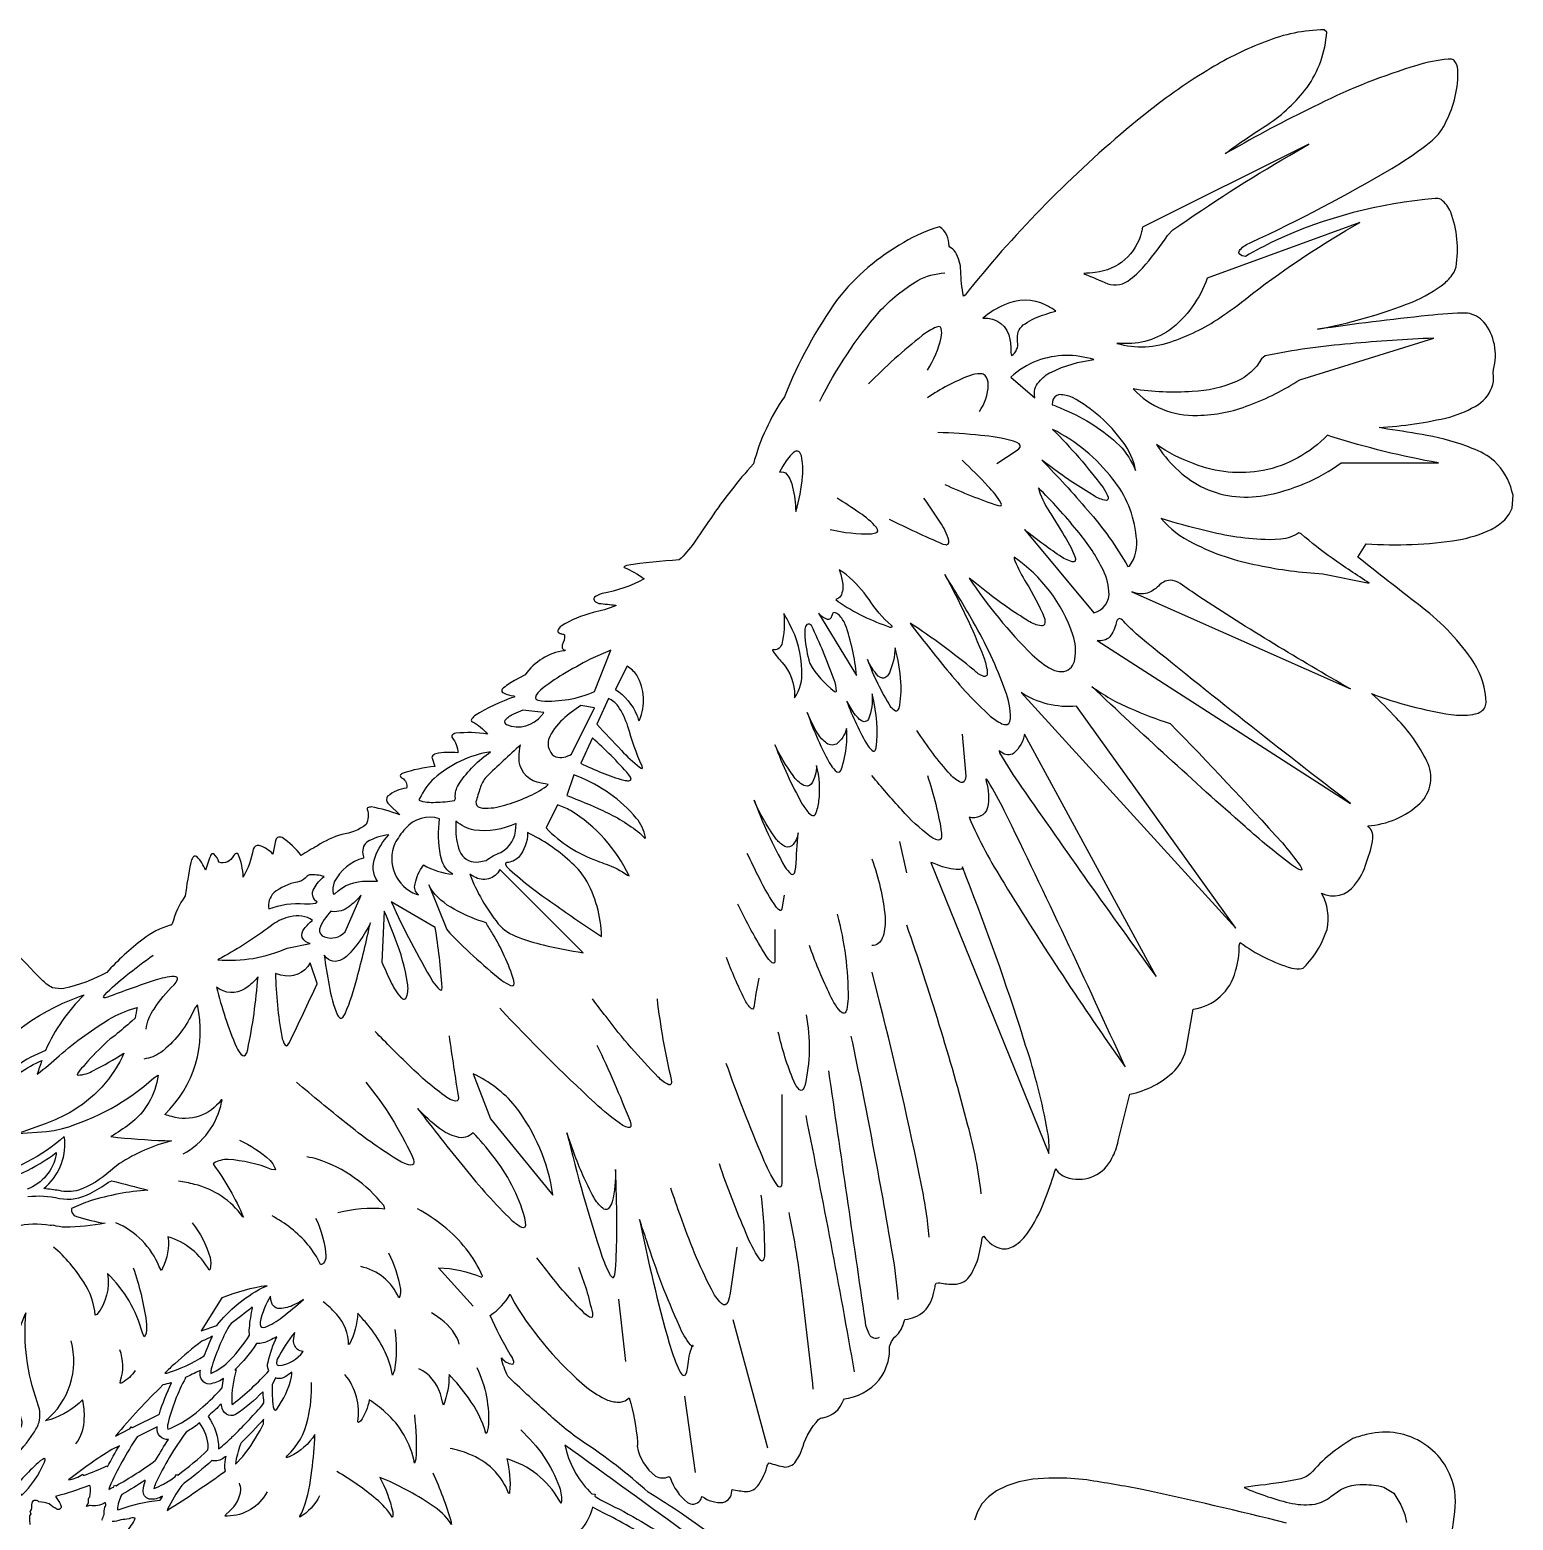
# Model space of a CAD drawing. Extents: x 1.2 to 67.4, y 0.4 to 30.3.
# Drawn here: x 13.85 to 31.67, y 11.88 to 29.79 of the extents above; entities that cross this region are included whole.
import ezdxf

# ---------------------------------------------------------------- set-up
doc = ezdxf.new("R2010")
doc.units = 0
doc.linetypes.add('0', pattern=[0])
doc.layers.add('1', color=7, linetype='0')

msp = doc.modelspace()

# ---------------------------------------------------------------- linework, layer by layer
at = {"layer": '1'}
for p, q in [((24.301109, 20.034561), (24.384457, 19.659515)), ((21.009132, 13.783936), (20.925785, 14.534012)), ((22.717625, 12.742172), (22.300907, 14.283981)), ((21.717518, 13.367218), (21.842533, 12.45047))]:
    msp.add_line(p, q, dxfattribs=at)
for points in [[(24.241814, 10.032242, 0.014155), (21.681337, 11.955585, 0.014748), (21.280579, 12.210983, 0.040158), (20.488478, 12.821552, -0.036018), (20.057095, 13.173325, -0.005942), (19.591328, 13.606964, -0.054597), (19.5152, 13.824644), (19.516773, 13.82724, 0.20475), (19.646517, 13.750886, 0.467542), (19.662781, 13.782181, 0.104176), (19.622284, 13.868637, -0.033759), (19.380852, 14.336563, 0.103328), (19.622059, 14.591705), (19.648209, 14.532074), (19.676727, 14.47905, 0.078541), (20.543488, 13.469878, 0.055339), (20.791227, 13.320315, 0.100965), (20.94743, 13.2957), (21.00367, 13.312698), (21.051422, 13.345749, -0.046621), (21.152401, 12.812263, -0.035613), (21.14753, 12.764297, 0.187196), (21.367176, 12.405683, 0.246198), (21.52702, 12.400772), (21.543552, 12.388321, 0.145762), (21.751774, 12.089398), (21.765903, 12.081654, 0.431122), (21.914448, 12.132709), (21.921162, 12.146864), (21.92625, 12.161682, 0.183393), (22.177933, 12.090482, 0.357084), (22.282955, 12.224426), (22.289246, 12.243683, 0.016801), (22.454323, 12.219925, 0.256755), (22.607315, 12.304123, 0.084534), (22.714115, 12.543274), (22.732506, 12.56601, 0.03884), (22.921461, 12.515423, 0.292), (23.066196, 12.603684, 0.078592), (23.140114, 12.767151, -0.111557), (23.327597, 13.086623, -0.154692), (23.379362, 13.107346, 0.266947), (23.625145, 13.316956), (23.639553, 13.333054), (23.686287, 13.343842, 0.201919), (24.091476, 13.613666, 0.142062), (24.181057, 13.965378, -0.163385), (24.270531, 14.103649, 0.141252), (24.353722, 14.263977), (24.362259, 14.288208, 0.151966), (24.59676, 14.387161, 0.151842), (24.716175, 14.634155, 0.016957), (24.728603, 14.699738), (24.74152, 14.727112, -0.09293), (24.826162, 14.72122, 0.064986), (25.001457, 14.716175, 0.227826), (25.166645, 14.846496, 0.08952), (25.269569, 15.13319, 0.020681), (25.295933, 15.279953), (25.311798, 15.292084, 0.209479), (25.537624, 15.139191, 0.191379), (25.701809, 15.190302, 0.110862), (25.862091, 15.364205, 0.060989), (26.058475, 15.758387, 0.021696), (26.176201, 16.103531, 0.223951), (26.339287, 15.988634, 0.362514), (26.851791, 16.227371, 0.076968), (26.928371, 16.437759), (27.067924, 16.995972, 0.142907), (27.607357, 17.281342, 0.136974), (27.748566, 17.56076), (27.830151, 18.017609, 0.300487), (28.338476, 18.477945, 0.078665), (28.381905, 18.78569), (28.392071, 18.819931, 0.083136), (29.013378, 18.511717, 0.094218), (29.134388, 18.506693, 0.168205), (29.185982, 18.547913, 0.110033), (29.436836, 18.978607, 0.185402), (29.371002, 19.41243, 0.359269), (29.767103, 19.510086, 0.109183), (29.911991, 19.786713, 0.054608), (29.988668, 20.073166, 0.231978), (29.925629, 20.223526, 0.173045), (30.556793, 20.495188, 0.32865), (30.636662, 20.999893, 0.0768), (30.273222, 21.515635, 0.027988), (29.971218, 21.812622, 0.050403), (30.925997, 21.560188, 0.063335), (31.189026, 21.561344), (31.218296, 21.5686, 0.229606), (31.338242, 21.653961), (31.349541, 21.700592, 0.142241), (31.204533, 22.177612), (31.17104, 22.231064, 0.08024), (30.535631, 22.881908, -0.002072), (29.808996, 23.451233), (29.906075, 23.613022, 0.056129), (31.014822, 23.659986, 0.06059), (31.40797, 23.784872, 0.06935), (31.573261, 23.902481), (31.625217, 23.968643), (31.660011, 24.043564), (31.673828, 24.196869), (31.658882, 24.245544, 0.144018), (31.448036, 24.605799, 0.095501), (31.182711, 24.759703, 0.052981), (30.637547, 24.91423, 0.015946), (30.163166, 24.991348), (30.061527, 25.009827, 0.043209), (30.911982, 25.136642, 0.066679), (31.255653, 25.288448, 0.171993), (31.42934, 25.529305, 0.093151), (31.434589, 25.662872), (31.43692, 25.708191, 0.238567), (31.322123, 26.279318, 0.162908), (31.124828, 26.385864, 0.031907), (30.650244, 26.356554, 0.009815), (29.322842, 26.191757, 0.048204), (30.4599, 26.51943, 0.063729), (30.854666, 26.750307, 0.072608), (30.962753, 26.88031), (30.987309, 26.94252, 0.127881), (30.923304, 27.601114, 0.124367), (30.807293, 27.75049, 0.188674), (30.735256, 27.76236, 0.088518), (28.809587, 27.255978, 0.021642), (28.458973, 27.067856, -0.195135), (28.381737, 27.099335, -0.325256), (28.39341, 27.151031, -0.11558), (28.522615, 27.234497, 0.023143), (30.216227, 28.12373, 0.022318), (30.624004, 28.399857), (30.702835, 28.465851, 0.119155), (30.864956, 28.686111, 0.127825), (31.010054, 29.313169, 0.132159), (30.965481, 29.423546, 0.186291), (30.921131, 29.438583), (30.89122, 29.43869, 0.053446), (30.517868, 29.364426, 0.042155), (29.341141, 28.899042, 0.019449), (28.313192, 28.356781), (28.21146, 28.303879, -0.018463), (28.72563, 28.653337, 0.079872), (29.196363, 29.0973, 0.137321), (29.433487, 29.763153), (29.403759, 29.791946, 0.093584), (28.694324, 29.648634, 0.048199), (28.041016, 29.32942, 0.035223), (27.270786, 28.795198), (27.158659, 28.70619, 0.048745), (25.186993, 26.72995), (25.137915, 26.667135), (25.089542, 26.603775), (25.069939, 26.591019, -0.055864), (25.036467, 26.895948, 0.116233), (24.972357, 27.120325, 0.121423), (24.902264, 27.177673), (24.894596, 27.192841, 0.252474), (24.780991, 27.424225, 0.067121), (24.352037, 27.235857, 0.097857), (23.555805, 26.55368, 0.060461), (22.91629, 25.381149, 0.086028), (22.543831, 24.572556, 0.038352), (22.030365, 23.917946, 0.005214), (21.827383, 23.620134, -0.042254), (21.651299, 23.418518, 0.030657), (21.019871, 23.350716, 0.060936), (20.988434, 23.334595), (20.989758, 23.328186, -0.070027), (21.229446, 23.191345, -0.084184), (20.725962, 23.016338, 0.087085), (20.634806, 22.971218, 0.51611), (20.652802, 22.912476, 0.076678), (20.688118, 22.896194, 0.001672), (20.889034, 22.876307, -0.458425), (20.886856, 22.86734, -0.044593), (20.616659, 22.786453, 0.070762), (20.233242, 22.624868, 0.105881), (20.191689, 22.57271, 0.408017), (20.219624, 22.536921, 0.08434), (20.259407, 22.527802), (20.273495, 22.520508, -0.138439), (20.246292, 22.395185, 0.470421), (20.286034, 22.332794), (20.272167, 22.328415, 0.207458), (19.799259, 22.038162), (19.673668, 21.968506, 0.076646), (19.524599, 21.865244, 0.458831), (19.541004, 21.820374, 0.09145), (19.665421, 21.784286), (19.674885, 21.775162, 0.051392), (19.193874, 21.546736, 0.104205), (19.153425, 21.493832, 0.307636), (19.166386, 21.474136, -0.099442), (19.348213, 21.326294, 0.06174), (18.966818, 21.336031, 0.171476), (18.919327, 21.3083, 0.227711), (18.920952, 21.287064, -0.172428), (18.991444, 21.099304, 0.078635), (18.726068, 21.089331, 0.168888), (18.683029, 21.057495), (18.681107, 21.046844), (18.683155, 21.03476), (18.715714, 20.937103, 0.05775), (18.324266, 20.852224, 0.115053), (18.298248, 20.827911, 0.299491), (18.326994, 20.796833, -0.300814), (18.375141, 20.677597, 0.137254), (18.147905, 20.578264, 0.36262), (18.152615, 20.496078), (18.16811, 20.479187), (18.293892, 20.353378, 0.058215), (17.951647, 20.449753, 0.107469), (17.907101, 20.439148), (17.903282, 20.430969), (17.904243, 20.420013, -0.204962), (17.888588, 20.23967, -0.146195), (17.597908, 20.1203, 0.064382), (17.304811, 19.984488, 0.014046), (17.110233, 19.866745, 0.08759), (16.878891, 20.080879, 0.154358), (16.825264, 20.084381, 0.247214), (16.801575, 20.042892), (16.769585, 19.882996, 0.132608), (16.603016, 19.987009, 0.379692), (16.533356, 19.941727, -0.083466), (16.412788, 19.607224, 0.092132), (16.351149, 19.883125, 0.508836), (16.30603, 19.87648), (16.295414, 19.860687, -0.375024), (16.120926, 19.785599, 0.148227), (16.061409, 19.885038, 0.483831), (16.020634, 19.865494), (16.013958, 19.851898), (16.007435, 19.834595), (15.958756, 19.688553, 0.107905), (15.854317, 19.854349, 0.405963), (15.805961, 19.840809, 0.125539), (15.782868, 19.781418, 0.018622), (15.715402, 19.380127, 0.096343), (15.560847, 19.046112, -0.168555), (15.534593, 19.027161, 0.09832), (15.209191, 18.860779, 0.044958), (14.772058, 18.460159, -0.07353), (14.258249, 18.268137, -0.095601), (14.119401, 18.276886, -0.089111), (13.990764, 18.374268), (13.947722, 18.416367, 0.018833), (13.196549, 19.157785, 0.037944)], [(23.342682, 25.326752, -0.063465), (24.054789, 26.400944, -0.071475), (24.51783, 26.777275, -0.118513), (24.842842, 26.868576)], [(24.634483, 25.701782, 0.084588), (24.801807, 26.094589, 0.086214), (24.801163, 26.201843), (24.790726, 26.218552), (24.771389, 26.223877), (24.744068, 26.218887, 0.072273), (24.573269, 26.116257, 0.030989), (23.926083, 25.53511)], [(25.259537, 25.201752, 0.140388), (25.366091, 25.524281, 0.157636), (25.329142, 25.636745, 0.211144), (25.276573, 25.655602, 0.119502), (25.138607, 25.633316, 0.058523), (24.634483, 25.368408)], [(25.467896, 24.57666), (25.700882, 24.73201), (25.733036, 24.754791), (25.749866, 24.776459), (25.750179, 24.79657), (25.735584, 24.815186), (25.707695, 24.832352), (25.668121, 24.848129, 0.047445), (25.275433, 24.91629, 0.015142), (24.759495, 24.951721)], [(24.842842, 24.326645, 0.024446), (25.483871, 24.071945), (25.507378, 24.069077), (25.52042, 24.074188), (25.523949, 24.086487), (25.518929, 24.105179, 0.065855), (25.362698, 24.306061, 0.016102), (25.051189, 24.618332)], [(23.467693, 23.784927, 0.066052), (23.963013, 23.734472, 0.063801), (24.029358, 23.752502), (24.037384, 23.766663), (24.034729, 23.785141), (24.022633, 23.807297, 0.070021), (23.821201, 23.982803, 0.017662), (23.551041, 24.159973)], [(24.176092, 23.909943, 0.014694), (24.820244, 23.610794), (24.851093, 23.603165, 0.465932), (24.892113, 23.630447), (24.891212, 23.653336, 0.079744), (24.787361, 23.874008, 0.021435), (24.592815, 24.159973)], [(25.051189, 21.326355), (25.092857, 20.867981), (25.094616, 20.816025), (25.089451, 20.778976), (25.077999, 20.755661), (25.060894, 20.744888), (25.038776, 20.745499, -0.118738), (24.912903, 20.838379, -0.040555), (24.509468, 21.368027)], [(24.634483, 20.826294, -0.043016), (24.804928, 20.134399), (24.805882, 20.094559), (24.798645, 20.067856), (24.783916, 20.053299), (24.762386, 20.049942), (24.734753, 20.056778), (24.701698, 20.07283), (24.663933, 20.097137, -0.047621), (24.325661, 20.415619, -0.014428), (23.967747, 20.826294)], [(22.913643, 19.391479), (22.885864, 19.224808), (22.878021, 19.205978), (22.864262, 19.203781), (22.845356, 19.216324), (22.822079, 19.24173, -0.042159), (22.615833, 19.593689, -0.009148), (22.4692, 19.891479)], [(23.967747, 19.826202, -0.057057), (24.127682, 19.125332, -0.080669), (24.102627, 18.895416), (24.09235, 18.870926, -0.318394), (23.967747, 18.784424)], [(22.802532, 18.974808), (22.802528, 18.631744), (22.80175, 18.597458), (22.795742, 18.576736), (22.784313, 18.570496), (22.768089, 18.577301, -0.08955), (22.696819, 18.661346, -0.030081), (22.358089, 19.280365)], [(23.551041, 19.15947, -0.06604), (23.680769, 18.147604, -0.027464), (23.66552, 18.013306), (23.654915, 17.98735, -0.488038), (23.608723, 17.975693), (23.589386, 17.99086, -0.073873), (23.448788, 18.221588, -0.025551), (23.217667, 18.784424)], [(25.282364, 15.799301, 0.037877), (25.122345, 16.621735, 0.019442), (24.38657, 19.028305)], [(15.246978, 17.780365, -0.123124), (15.341639, 18.02047, -0.063535), (15.581501, 18.310448, 0.092291), (15.624393, 18.380039, 0.389306), (15.604524, 18.408508), (15.584582, 18.412018, 0.075014), (15.356307, 18.366287, 0.013714), (14.780216, 18.161804), (14.755586, 18.156204), (14.740874, 18.156845), (14.73529, 18.163193), (14.738046, 18.174713), (14.748353, 18.190857, -0.043098), (15.008046, 18.422897, -0.008758), (15.330314, 18.66925)], [(22.608089, 18.391479, 0.024821), (22.552532, 18.058136), (22.545921, 18.031326), (22.535206, 18.019989), (22.520893, 18.022522, -0.105405), (22.437889, 18.139359, -0.027859), (22.2192, 18.64148)], [(24.657391, 15.278488, 0.0281), (24.56258, 15.90364, 0.013151), (24.064116, 18.091217), (23.969933, 18.465836)], [(13.117961, 17.150726, -0.155977), (14.444483, 18.170374), (14.500329, 18.190628, 0.093707), (14.03642, 17.522736, 0.104056), (13.396681, 17.09215)], [(21.385868, 18.141479, 0.031444), (21.557316, 17.175308), (21.560707, 17.141617), (21.556343, 17.120209), (21.5448, 17.11026), (21.526653, 17.110931, -0.099274), (21.399574, 17.20311, -0.033586), (20.772739, 17.929562, -0.003844), (20.608091, 18.141481)], [(13.485309, 17.055649, -0.090916), (13.993186, 17.403381, 0.004496), (13.937879, 17.238815, 0.021581), (14.201508, 17.459642, -0.045915), (14.837896, 17.919222, -0.055624), (15.137147, 18.039627, -0.004113), (15.113008, 17.911163), (15.07582, 17.875359, 0.0023), (14.874405, 17.703342), (14.844347, 17.682261), (14.813293, 17.662674, 0.011924), (14.544078, 17.394827), (14.51736, 17.362669), (14.491973, 17.329453, 0.07565), (14.417752, 17.235657), (14.418458, 17.228989), (14.430779, 17.226181, 0.128806), (14.612006, 17.282379, 0.035124), (14.976726, 17.490952), (14.958316, 17.443939, -0.162651), (14.268456, 16.743744), (14.154838, 16.689102), (14.031384, 16.639465), (13.707324, 16.52417), (14.049413, 16.547165), (14.14038, 16.560043), (14.239902, 16.582642, 0.111087), (15.340535, 17.192886), (15.390372, 17.22464, -0.202481), (15.048223, 16.638103, -0.032469), (14.823024, 16.488739), (14.906059, 16.477928, 0.02021), (15.552426, 16.436249, 0.081054), (14.926124, 16.162811), (14.869571, 16.121353), (14.816237, 16.076996, -0.098404), (14.43245, 15.843708, -0.124073), (14.200505, 15.838135, 0.010734), (14.017484, 15.86142), (14.047637, 15.8909, 0.243773), (14.262996, 16.488541, -0.122766), (13.311048, 15.994904)], [(15.691422, 16.280365, 0.225386), (16.153334, 16.902924), (16.160019, 16.931076), (16.149349, 16.928009, -0.316601), (15.553984, 16.72855, -0.025285), (15.469201, 16.752579, 0.262338), (15.863292, 18.069443), (15.838552, 18.044266), (15.799333, 17.966232, -0.113556), (15.424023, 17.500126, -0.114378), (15.219201, 17.419251)], [(20.663643, 17.585922, -0.019211), (21.061382, 16.673096), (21.070892, 16.6353), (21.07003, 16.610245), (21.05946, 16.597168), (21.039841, 16.595352), (21.011829, 16.603989), (20.976089, 16.62236, -0.04351), (20.636311, 16.894272, -0.01888), (19.496979, 18.030365)], [(23.175999, 17.951019, -0.105502), (23.16087, 17.096144, -0.08544), (23.131287, 17.047256), (23.115788, 17.04277), (23.09938, 17.048599, -0.120541), (23.028152, 17.154526, -0.041985), (22.842625, 17.74266)], [(18.885874, 17.697029, 0.003866), (18.998987, 16.956844), (18.995689, 16.930466), (18.983322, 16.916016), (18.962658, 16.912582), (18.93449, 16.91925), (18.899597, 16.935074), (18.858765, 16.959137, -0.040239), (18.412321, 17.337446, -0.011082), (17.996977, 17.752579)], [(24.282406, 14.528549, 0.030351), (24.214615, 15.083832, 0.010335), (23.719944, 17.695053)], [(22.884308, 16.992584), (22.884304, 15.974197), (22.883739, 15.929489), (22.879311, 15.898438), (22.870754, 15.881989), (22.858379, 15.879181), (22.842499, 15.889008), (22.823421, 15.910492, -0.047669), (22.656961, 16.234972, -0.017143), (22.217569, 17.36763)], [(24.053253, 14.070221, -0.429463), (23.93961, 14.10701, -0.103636), (23.888884, 14.264072, 0.000192), (23.449234, 17.278374)], [(17.885868, 17.141479, -0.064698), (18.441422, 16.252579), (18.457321, 16.209976), (18.462463, 16.178513), (18.45755, 16.157516), (18.443272, 16.146332), (18.420322, 16.144302, -0.09328), (18.25568, 16.214523, -0.032109), (17.648499, 16.650467, -0.009542), (17.052532, 17.141479)], [(16.366146, 16.445099, -0.079749), (16.7356, 16.201212, -0.077476), (16.793701, 16.112915), (16.799572, 16.088089), (16.754269, 16.093002, 0.077409), (16.230984, 16.212364, 0.138049), (16.058611, 16.167578), (16.050255, 16.15918, -0.058627), (16.415928, 15.51683), (16.406494, 15.522278, 0.181558), (15.828815, 15.912957, 0.04025), (15.633561, 15.950821)], [(13.326306, 15.905838, 0.104959), (14.166341, 16.294937), (14.166614, 16.273453, -0.259599), (13.816979, 15.853836)], [(17.550446, 15.575775, -0.083739), (18.116257, 15.620163), (18.101791, 15.657272, 0.145586), (17.313116, 16.213263, 0.034846), (17.175404, 16.242523)], [(22.634277, 15.784134, -0.034968), (22.675373, 15.051895), (22.670937, 15.016479), (22.662392, 14.996429), (22.650093, 14.990631), (22.634388, 14.99791), (22.615627, 15.017151, -0.053581), (22.456684, 15.323852, -0.017641), (22.134224, 16.159183)], [(13.824569, 15.765778, -0.089311), (14.203908, 15.743217, 0.167236), (14.571971, 15.804063, 0.052778), (14.793263, 15.940369), (14.832151, 15.955291, -0.00522), (15.26471, 15.844665, 0.054152), (14.573304, 15.714338, 0.032204), (14.348636, 15.621048, 0.399878), (14.410562, 15.527832, 0.041339), (14.755162, 15.445023, -0.042889), (14.273383, 15.397866, -0.057627), (14.127236, 15.420959, -0.085786), (14.093162, 15.416656, 0.111574), (13.677659, 15.404621, 0.05208)], [(22.342587, 15.159073), (22.26355, 14.60585), (22.25436, 14.547226), (22.241749, 14.503372), (22.22559, 14.475983), (22.206184, 14.463959), (22.183838, 14.466156), (22.158848, 14.481461, -0.083422), (22.038536, 14.651291, -0.035514), (21.667297, 15.535173, -0.005691), (21.550838, 15.867463)], [(19.175606, 14.450668), (18.75922, 14.908707), (18.759815, 14.909058, -0.097154), (19.27589, 14.795944), (19.290062, 14.810471, 0.121773), (18.820293, 15.408755, 0.047869), (18.508873, 15.617447)], [(15.800256, 15.450775, -0.091961), (16.01432, 15.035447, -0.09282), (16.01683, 14.893158), (16.00251, 14.87999, 0.198444), (15.508634, 15.283737, -0.151035), (15.44303, 14.904793), (15.430125, 14.87735), (15.404248, 14.920807, 0.200227), (14.883479, 15.450775)], [(17.282757, 15.50766, -0.097146), (17.406393, 15.044721, -0.136549), (17.378435, 14.964041, -0.196941), (17.342056, 14.950729, 0.117839), (16.98712, 15.383611, 0.04622), (16.758671, 15.534119)], [(22.967651, 15.575775), (22.979126, 15.527298, -0.02052), (23.133358, 14.541855, -0.005512), (23.259346, 13.450562)], [(15.091826, 14.909058, -0.045658), (15.248515, 14.266315, -0.054873), (15.244678, 14.122864), (15.235135, 14.097), (15.221099, 14.078842), (15.202937, 14.127701, 0.133932), (14.782987, 14.840515, -0.212716), (14.654531, 14.348083), (14.633246, 14.340378, 0.133661), (14.497088, 14.736078, 0.076316), (14.133399, 15.159073)], [(18.157719, 15.091019, -0.071231), (18.301933, 14.654557, -0.082718), (18.293991, 14.569702), (18.282719, 14.549377, 0.244277), (17.82441, 14.924347)], [(20.441422, 14.91925, -0.041178), (20.608089, 14.363693), (20.611046, 14.334213), (20.605923, 14.317535), (20.59346, 14.312576), (20.57439, 14.318268), (20.549461, 14.333557), (20.519405, 14.357376, -0.039027), (20.060513, 14.878186, -0.004098), (19.941422, 15.030365)], [(18.233089, 14.16925, -0.079562), (18.229395, 13.68142, -0.03366), (18.20866, 13.620667), (18.200111, 13.656754), (18.188023, 13.714706, 0.104818), (17.888357, 14.249133, 0.01761), (17.788612, 14.363174, -0.105478), (17.689102, 13.994034), (17.678474, 13.986755), (17.678383, 14.033905, 0.171285), (17.50268, 14.384911, 0.044987), (17.371979, 14.502579)], [(19.008915, 13.992294), (18.999073, 14.02861, 0.151438), (18.747908, 14.319861, 0.020007), (18.675552, 14.367325)], [(14.399756, 12.79425, 0.169655), (14.503255, 13.098099, 0.063882), (14.483088, 13.322021, -0.104758), (14.101712, 13.08577), (14.070069, 13.077591), (14.038644, 13.072021, 0.296065), (14.344202, 14.030365)], [(15.116214, 13.674408, -0.090214), (14.9597, 13.525987, -0.120076), (14.933774, 13.524872), (14.937314, 13.553772, 0.181016), (14.928727, 13.924408)], [(18.4692, 13.141479, -0.049272), (18.486221, 12.607653, -0.047445), (18.47142, 12.561249, 0.169309), (18.119583, 13.174598, 0.047963), (17.92741, 13.321472, -0.10967), (17.821686, 13.067544, -0.056449), (17.798775, 13.048767), (17.790779, 13.059006, 0.210939), (17.635868, 13.627579)], [(19.2192, 13.710922, -0.133401), (19.356518, 12.989752, -0.03782), (19.33952, 12.92514), (19.327374, 12.919266, 0.094309), (19.119148, 13.34552, 0.039586), (18.885864, 13.627075, -0.097788), (18.819164, 13.258194), (18.808914, 13.294586), (18.796486, 13.346588), (18.781639, 13.39415, 0.209203), (18.524757, 13.69702)], [(17.330311, 12.16925, -0.14705), (17.091953, 11.91095), (17.092857, 11.923523), (17.116356, 11.965897), (17.137798, 12.015411, 0.057656), (17.237858, 12.471542, 0.020567), (17.274757, 12.905365, -0.136658), (16.974859, 12.641296, -0.042975), (16.927528, 12.629135), (16.940636, 12.649612, 0.158512), (17.187851, 13.091381, 0.072178), (17.23309, 13.530365)], [(19.746979, 12.960922, -0.119881), (20.213562, 12.273371, -0.102044), (20.234882, 12.080475), (20.210178, 12.116425, 0.192811), (19.580425, 12.61322, -0.084848), (19.61462, 12.211424), (19.612091, 12.19841), (19.602531, 12.199646, 0.214291), (19.125814, 12.670822, 0.053995), (18.899757, 12.738693)], [(30.726067, 11.224594, 0.144483), (30.978382, 12.161194), (30.973164, 12.224899, 0.437568), (29.92886, 12.909835, 0.042152), (29.748283, 12.856476, 0.08281), (29.236826, 12.435646, -0.143738), (29.080502, 12.363876, -0.021757), (28.571556, 12.288147), (28.440071, 12.268356, 0.047209), (29.019688, 12.076559, 0.083272), (29.294495, 12.070395, 0.115544), (29.484299, 12.161285), (29.522247, 12.189026, -0.187944), (29.880285, 12.305754, -0.056683), (30.120411, 12.274521), (30.239017, 12.201477), (30.322102, 12.061203), (30.371906, 11.944199), (30.390022, 11.849075)], [(18.691422, 12.447021, -0.034282), (18.910528, 11.85711), (18.91279, 11.841017), (18.914043, 11.824814, 0.121543), (18.672422, 12.060643, 0.054342), (18.052883, 12.390808, -0.069118), (18.209368, 11.975474, -0.054157), (18.208992, 11.918762), (18.201496, 11.913651, 0.093581), (18.010963, 12.129807, 0.042316), (17.538643, 12.460922)], [(28.950357, 11.842162, 0.008378), (27.217085, 12.243528, 0.012917), (26.549107, 12.359329), (26.308495, 12.380478), (26.092564, 12.382721), (25.900856, 12.367386), (25.732937, 12.335709), (25.588367, 12.289063), (25.466702, 12.228683), (25.367508, 12.155869), (25.290329, 12.07193), (25.234737, 11.978149), (25.200283, 11.875824)], [(14.722985, 11.872375), (14.718221, 11.880615, -0.051246), (14.741446, 11.943237, -0.042271), (14.748006, 12.030975, 0.275426), (14.759759, 12.084839), (14.749179, 12.0849, -0.204611), (14.5751, 12.052981, 0.131125), (14.535789, 12.041733), (14.530885, 12.043121), (14.532704, 12.051666, 0.233637), (14.552735, 12.131149, -0.2847), (14.567882, 12.157211, 0.112387), (14.572797, 12.288116), (14.560176, 12.292633, -0.02515), (14.158116, 12.161062, -0.046111), (14.21839, 12.064008), (14.221087, 12.052238, -0.740039), (14.171393, 12.009064, -0.051049), (14.082091, 12.071381, 0.106948), (13.955522, 12.095505, 0.214802), (13.930251, 12.113434), (13.901322, 12.113251), (13.881272, 12.101715), (13.872415, 12.081331, 0.001253), (13.865087, 12.003664), (13.853084, 11.984451), (13.850419, 11.979294, 0.010294), (13.862296, 11.951508, 0.303229), (13.844979, 11.897079, 0.035495), (13.850231, 11.824718, 0.116022)], [(16.699467, 12.216156, -0.278924), (16.223209, 11.925777), (16.19651, 11.924713), (16.202702, 11.943985), (16.245247, 11.981979, 0.192971), (16.384844, 12.242378, 0.112503), (16.366146, 12.320313)], [(15.000343, 11.739793, 0.135637), (15.113971, 11.899094, 0.214401), (15.041013, 11.890976, -0.020601), (14.940831, 11.881851, -0.113718), (14.838813, 11.859253, -0.252595)]]:
    msp.add_lwpolyline(points, format="xyb", dxfattribs=at)
for points in [[(27.208309, 27.36235, -0.318091), (26.652281, 26.874842, -0.036916), (26.513382, 26.863815), (26.525261, 26.855087, -0.012702), (26.800943, 26.739006, 0.275047), (27.072926, 26.794012, 0.065128), (27.260433, 26.975128, 0.025448), (27.521564, 27.319061), (27.583193, 27.385862, -0.020495), (28.984022, 28.280792), (29.218792, 28.419052), (27.2192, 27.41925, -0.032376)], [(27.997353, 26.808273), (27.996464, 26.806519, -0.148465), (27.542179, 26.180668, -0.182812), (26.926731, 26.025665), (26.910706, 26.022461, 0.160414), (27.593208, 26.052557, 0.070242), (28.181667, 26.353149, 0.022281), (28.540577, 26.620514, -0.033379), (29.830313, 27.474808)], [(26.057716, 26.483276, 0.228089), (25.560797, 26.485851, 0.073843), (25.302044, 26.326935, -0.399868), (25.625532, 26.06905, -0.066169), (25.637081, 25.908356), (25.644459, 25.87532, 0.30533), (25.719193, 26.041397), (25.716648, 26.084, -0.290044), (25.808924, 26.259266, -0.083129), (26.048044, 26.371357, -0.017721), (26.1763, 26.410187, 0.047645)], [(29.716965, 26.017868, 0.032334), (28.694927, 25.871307), (28.650124, 25.83609, -0.170402), (28.348207, 25.566233, -0.096699), (27.818106, 25.443192, -0.056739), (27.108089, 25.474808, 0.221691), (27.879972, 25.157442, 0.094288), (28.503149, 25.281214, 0.057932), (29.109222, 25.586273), (30.719202, 26.085922, 0.011703)], [(25.926182, 25.368652, -0.258182), (25.976358, 25.561069, -0.119915), (26.125256, 25.678257, -0.08522), (26.634674, 25.826797, 0.165781), (25.953245, 25.813583, 0.085767), (25.635414, 25.617722)], [(26.283981, 25.224426, -0.090218), (26.943121, 24.795034, -0.09802), (27.134739, 24.493332, 0.130458), (26.981684, 24.839415, 0.115961), (26.376514, 25.371502, 0.099013), (26.220522, 25.406368, 0.357153), (26.137756, 25.322922), (26.134632, 25.28508, -0.018079)], [(26.561554, 24.015228, -0.050912), (27.044563, 23.340012), (27.064346, 23.342728, 0.18621), (27.144585, 23.70306, 0.146771), (26.862473, 24.391195, 0.114783), (26.139374, 24.988632, -0.03632), (26.746222, 24.288054, -0.048561), (26.806446, 24.172918, -0.253018), (26.796715, 24.138062), (26.781113, 24.134766, -0.105835), (26.638924, 24.189926, -0.029534), (26.133919, 24.52681), (26.009617, 24.618332, -0.018703)], [(30.774754, 24.585922, -0.032447), (29.483776, 24.903999), (29.441418, 24.91925, -0.152612), (28.66913, 24.493847, -0.139983), (27.840143, 24.574228, -0.065066), (27.385864, 24.808136, 0.128955), (27.920355, 24.303181, 0.163539), (28.683971, 24.193726, 0.111788), (29.608089, 24.585922)], [(23.132969, 24.425507, 0.081119), (23.120026, 24.669052), (23.11039, 24.693726, 0.468293), (23.045963, 24.721619), (23.022766, 24.707428, 0.08633), (22.897926, 24.545181), (22.858089, 24.474808, -0.329282), (22.944893, 24.447037, -0.127363), (23.014866, 24.293991, -0.048323), (23.052532, 24.002579, 0.063536)], [(26.140049, 23.935287), (26.25613, 23.746368, -0.052452), (26.411179, 23.448246, -0.2111), (26.405457, 23.401093), (26.392345, 23.395996), (26.372849, 23.39711, -0.082283), (26.222019, 23.47226, -0.02634), (25.802135, 23.783875), (26.634861, 22.784868, 0.385343), (26.815889, 23.042072, 0.116914), (26.73103, 23.327421, 0.061146), (26.430573, 23.776752, 0.028464), (25.967953, 24.284973, 0.08255), (26.095076, 24.010353, 0.006017)], [(29.499512, 23.439987, -0.03359), (29.127674, 23.733521), (29.09848, 23.74498, -0.126132), (28.882839, 23.670197), (28.813908, 23.663666), (28.740433, 23.66127, -0.057473), (27.970028, 23.771576, -0.019715), (27.442802, 23.918793, 0.108253), (27.829329, 23.620432, 0.072508), (28.612751, 23.354549, 0.037511), (29.38715, 23.252319), (29.941422, 23.141479, -0.011706)], [(23.61412, 23.149338, -0.180067), (23.590982, 22.982199, -0.176572), (23.532417, 22.944778), (23.56218, 22.920319, 0.073198), (24.184954, 22.613049, 0.085375), (24.211323, 22.614594), (24.210232, 22.62233), (24.199478, 22.63504, -0.077135), (23.934397, 22.942223, 0.059417), (23.662577, 23.241255, 0.037211), (23.574085, 23.29892, -0.051385)], [(25.821693, 23.144547, -0.041096), (26.039278, 22.725653, -0.130502), (26.041998, 22.645063, -0.320123), (26.003826, 22.626495, -0.109763), (25.849724, 22.684906, -0.0347), (25.344891, 23.036133), (25.222706, 23.13147), (25.134731, 23.201248, 0.048649), (25.892502, 22.27882, 0.056324), (26.12849, 22.105509, 0.140927), (26.274651, 22.078773, 0.33016), (26.405005, 22.226776, 0.131605), (26.382378, 22.518341, 0.163191), (25.676258, 23.451553), (25.678688, 23.431976), (25.685665, 23.407669, 0.042589)], [(24.873697, 22.09305, 0.037796), (25.389421, 21.54303, 0.057207), (25.530088, 21.449476, 0.112206), (25.593136, 21.441574), (25.612946, 21.453918), (25.626617, 21.477325), (25.633675, 21.512466, 0.088682), (25.570599, 21.851212, 0.045363), (25.184187, 22.675186, 0.015732), (24.842831, 23.24321, -0.031394), (25.312685, 22.248224, -0.04082), (25.354639, 22.080385), (25.354095, 22.058542, -0.651388), (25.305336, 22.023087, -0.129377), (25.196136, 22.094147, 0.027293), (24.426121, 22.659805, 0.012313)], [(29.717548, 21.868423), (29.716446, 21.869162, -0.014159), (27.895531, 22.978607, 0.00045), (27.67363, 23.136923, 0.102369), (27.550137, 23.175491, 0.210555), (27.411596, 23.103153, -0.09959), (27.277187, 23.020935, -0.155396), (27.093075, 23.034866)], [(22.890469, 22.184753, -0.1872), (23.038553, 21.784977), (23.037235, 21.762344, 0.175476), (23.12571, 22.089743, 0.120011), (22.977953, 22.649887, 0.021657), (22.90757, 22.776825, -0.093171), (22.883305, 22.403833, -0.123611), (22.839062, 22.346375, -0.178048), (22.782431, 22.342106, 0.565358), (22.775349, 22.325531, 0.030157)], [(23.481823, 22.740005, -0.541322), (23.416115, 22.71106, -0.072203), (23.324451, 22.777527), (23.782051, 22.028717), (23.782211, 22.029984, 0.061611), (23.648195, 22.643288, 0.079598), (23.572845, 22.759623, 0.125369), (23.51532, 22.787643, 0.271795), (23.490234, 22.761368)], [(23.217655, 22.645416, 0.471963), (23.170296, 22.618484, 0.114159), (23.163366, 22.493124, 0.050104), (23.220398, 22.173233, 0.087065), (23.518307, 21.836349), (23.533295, 21.832535), (23.54105, 21.841446, 0.10446), (23.513729, 21.977066, 0.026123), (23.240765, 22.632278, 0.089138)], [(29.718332, 20.492914, -0.008221), (27.191034, 22.490891, -0.017003), (27.009739, 22.659805, 0.18366), (26.941654, 22.714371, 0.284065), (26.903633, 22.662216, -0.109305), (26.826418, 22.493982, -0.260546), (26.676365, 22.451462)], [(20.254513, 22.042084, 0.039813), (19.986919, 21.855225), (19.954029, 21.822357), (19.932442, 21.792892), (19.924046, 21.767593), (19.930737, 21.747284), (19.954418, 21.732758), (19.996975, 21.724808, 0.115965), (20.635868, 21.835922), (20.830311, 22.335922), (20.580311, 22.224808, 0.015221)], [(24.315273, 21.950027, 0.048925), (24.246944, 22.363266, -0.08577), (24.178127, 22.062256), (24.164276, 22.038605, -0.421305), (24.069489, 22.006134), (24.044899, 22.023254, -0.097059), (23.914421, 22.222809, 0.053526), (24.192678, 21.65505, 0.087255), (24.251289, 21.604889, 0.271624), (24.282864, 21.61557), (24.294048, 21.636627, 0.075386)], [(20.886513, 21.86499), (20.886162, 21.863495, -0.140765), (21.144617, 21.552746, -0.041329), (21.161713, 21.488068), (21.173363, 21.492645, 0.237531), (21.142572, 22.033297, 0.11164), (21.024757, 22.141479)], [(26.609692, 21.89893, 0.060969), (27.068005, 21.63765, 0.025938), (27.551451, 21.45137, -0.01153), (28.900011, 20.016716, -0.022252), (29.11282, 19.745651), (29.129379, 19.714447), (29.132381, 19.695908), (29.120712, 19.691116), (29.093262, 19.701187), (29.056606, 19.722382), (29.009523, 19.754242, -0.019747), (28.451645, 20.214151, -0.008544)], [(20.958189, 21.128784, 0.032404), (21.1735, 20.927185), (21.193283, 20.915649), (21.205921, 20.913498), (21.210457, 20.921875), (21.205944, 20.941925, -0.041378), (21.03582, 21.417383, 0.065857), (20.918224, 21.662977, 0.13073), (20.802532, 21.752579), (20.663645, 21.447021, 0.009108)], [(23.977428, 21.777451), (23.969215, 21.807724, -0.108943), (23.927673, 21.504353, -0.456052), (23.838432, 21.487671, -0.099792), (23.716618, 21.633591), (23.677513, 21.699753), (23.664421, 21.722809, 0.04564), (23.921659, 21.180052, 0.114514), (23.984522, 21.120726, 0.359135), (24.011551, 21.136856), (24.019642, 21.160995, 0.08813)], [(28.342533, 18.9935), (26.426231, 21.659698, -0.167156), (25.75959, 21.826401)], [(19.661373, 21.565063, 0.125564), (19.556314, 21.487675, 0.427754), (19.576534, 21.439545, 0.340828), (20.000782, 21.553955, 0.155579), (20.023438, 21.586075), (19.774757, 21.613693, 0.026776)], [(20.253922, 21.502594, 0.120005), (20.081572, 21.260437, 0.294673), (20.147152, 21.062469), (20.169353, 21.051453, 0.21133), (20.358089, 21.085922), (20.635868, 21.641479), (20.4692, 21.66925, 0.042481)], [(23.663197, 21.200409, 0.047816), (23.663643, 21.391479, -0.166656), (23.540203, 21.206142, -0.337678), (23.40888, 21.228014, -0.1024), (23.303841, 21.35495, -0.041836), (23.191422, 21.585922, 0.047619), (23.476727, 20.946316, 0.072396), (23.544994, 20.87384), (23.564014, 20.868134), (23.581062, 20.873077), (23.595848, 20.889771, 0.065379)], [(25.767153, 20.687691, 0.006497), (27.384232, 18.410124), (25.801235, 21.326263, -0.16218), (25.674038, 21.094599, -0.337027), (25.522745, 21.107883, -0.009623), (25.497478, 21.124985), (25.495262, 21.118866), (25.502365, 21.100418, 0.025852)], [(19.822643, 20.569061, 0.061772), (20.055576, 20.700363), (20.075329, 20.718994), (20.042858, 20.728012), (19.991638, 20.736099), (19.946091, 20.747816, -0.350756), (19.728287, 21.044044, -0.07474), (19.746674, 21.196037, 0.006131), (19.332195, 20.809174, 0.104958), (19.260281, 20.674072, 0.019801), (19.208778, 20.512264, 0.352917), (19.258911, 20.443466), (19.288521, 20.436142, 0.096557), (19.55759, 20.47226, 0.033966)], [(20.469326, 20.975082), (20.472, 20.973465, 0.043762), (20.986485, 20.770243, 0.041957), (21.047462, 20.764221), (21.065792, 20.770386), (21.072842, 20.784027), (21.06707, 20.806046), (21.046928, 20.837311, 0.034562), (20.608089, 21.280365)], [(23.330524, 20.521957, 0.095905), (23.302578, 20.946899, -0.148707), (23.23658, 20.7237, -0.338835), (23.147816, 20.709732, -0.118149), (23.020855, 20.827347, -0.047428), (22.802746, 21.196457, 0.037103), (23.130568, 20.484316, 0.045374), (23.220001, 20.367264), (23.241077, 20.352097, 0.456173), (23.291153, 20.364792, 0.070033)], [(18.532646, 20.550949, 0.026276), (18.524845, 20.530319, 0.096451), (18.72216, 20.505783, 0.035938), (18.953243, 20.527771), (18.962921, 20.552292, -0.162626), (18.989506, 20.696381), (19.009888, 20.734177, -0.089417), (19.385868, 21.113693, 0.139096), (18.706751, 20.793831, 0.089848)], [(20.732494, 20.40625, -0.064055), (21.180489, 20.133076, -0.035227), (21.238724, 20.069885), (21.24577, 20.081894, 0.135581), (21.136776, 20.315735), (21.103588, 20.356537, 0.119424), (20.385807, 20.835739), (20.302532, 20.585922, -0.022237)], [(25.555372, 19.533052, 0.016304), (27.009356, 17.326778, 0.006978), (25.558283, 20.407869, 0.013282), (25.365707, 20.759567), (25.349777, 20.78038), (25.339966, 20.787048), (25.336636, 20.778717), (25.340134, 20.754623, -0.122962), (25.35813, 20.441814, -0.410315), (25.134537, 20.326263, 0.038818)], [(20.773956, 19.760483, -0.074625), (21.029972, 19.629578), (21.049053, 19.622726, 0.146841), (20.345436, 20.407043, 0.044553), (20.191132, 20.474228), (20.052605, 20.197174, 0.116744), (20.667942, 19.80188, 0.007418)], [(23.080135, 20.140305, -0.169521), (23.005312, 19.982477, -0.35577), (22.895809, 19.992313, -0.096072), (22.799683, 20.087509, -0.05345), (22.552776, 20.529739, 0.037193), (22.920401, 19.731743, 0.062522), (22.997427, 19.64266, 0.44412), (23.038094, 19.65535), (23.047222, 19.682953), (23.052536, 19.724808, 0.001093)], [(18.579735, 19.751755), (18.580574, 19.752426, 0.112944), (18.930748, 19.641632, -0.216153), (18.795734, 19.820404), (18.78334, 19.867233, -0.078054), (18.773273, 20.308701, 0.302296), (18.360935, 20.190231, 0.061743), (18.234955, 20.008972, 0.427253), (18.493084, 19.400238), (18.520435, 19.394211, -0.337731), (18.47945, 19.525326, -0.113549)], [(18.96925, 20.163284, 0.113018), (19.027113, 19.889158, 0.306221), (19.245564, 19.791065, 0.057048), (19.330311, 19.808136, -0.055153), (19.508732, 19.904104, 0.268014), (19.689583, 20.203415), (19.691422, 20.252579, -0.146147), (19.188038, 20.172112, -0.128074), (18.9692, 20.280365, 0.006744)], [(17.901066, 19.559296, -0.007895), (18.024757, 19.558136, -0.245568), (17.997095, 19.844501, -0.109888), (18.162991, 20.113037, 0.117987), (17.899267, 20.027201, 0.305211), (17.855764, 19.865713, -0.014507), (17.858089, 19.835922, 0.208712), (17.506639, 19.547855, 0.139564), (17.493076, 19.407242), (17.512741, 19.406769, -0.20041)], [(20.145018, 19.284698, 0.008168), (20.719196, 18.892288, 0.127419), (20.522068, 19.589701, 0.078707), (20.33614, 19.797302, 0.074603), (19.830311, 20.140991, -0.18249), (19.719151, 19.842785, -0.164779), (19.580311, 19.780365), (19.565342, 19.772858), (19.566574, 19.756195), (19.582539, 19.731277), (19.611755, 19.699005, 0.033416)], [(25.747456, 17.798401, 0.01724), (25.054359, 19.728951, -0.475882), (25.015575, 19.697189, -0.095489), (24.754751, 19.755692, -0.006297), (24.676483, 19.783707), (26.092964, 16.28418, 0.067204), (26.079723, 16.548126, 0.035072), (25.815357, 17.583469, 0.003191)], [(17.1502, 19.28688, 0.053999), (17.281738, 19.293762), (17.294815, 19.299698), (17.302532, 19.308134, -0.442488), (17.264088, 19.469318, -0.113905), (17.385868, 19.613693, 0.09188), (17.209747, 19.63356, 0.150858), (17.159042, 19.593918, -0.178733), (17.06052, 19.54776, 0.123198), (16.778976, 19.416285, 0.245724), (16.7192, 19.224808, -0.111958)], [(20.017372, 18.791107, 0.022622), (20.496979, 18.697021), (19.496979, 19.697021, -0.435834), (19.187511, 19.61132, -0.037706), (19.135868, 19.641479, 0.078356), (19.477839, 19.045597, 0.129031), (19.718536, 18.882767, 0.031389)], [(17.701862, 19.265289, -0.172167), (17.510624, 19.189194), (17.477417, 19.194534), (17.467468, 19.195267, 0.110416), (17.328806, 18.982662, 0.386588), (17.389719, 18.889191, 0.310304), (17.636021, 18.947372), (17.830311, 19.391479, -0.05692)], [(18.991085, 19.197006, -0.108733), (18.687317, 19.435989), (18.662655, 19.473648), (18.642826, 19.512955), (18.858089, 18.974808, 0.033821), (19.520702, 18.363726, 0.044421), (19.623867, 18.305389), (19.64822, 18.301437), (19.663666, 18.309067), (19.669155, 18.329407), (19.663643, 18.363693, 0.063772), (19.4084, 18.928398, 0.009619), (19.330311, 19.058136, -0.046183)], [(18.183083, 18.354141, 0.067074), (18.308996, 18.156364, 0.177648), (18.351452, 18.139847), (18.365086, 18.148453), (18.376656, 18.167191, 0.122137), (18.387974, 18.331131, 0.055437), (18.239269, 18.869995, 0.014802), (18.108089, 19.197021), (18.080311, 18.585922, 0.019271)], [(18.191742, 19.307953), (18.192955, 19.304871, 0.026831), (18.692747, 18.348457, 0.044657), (18.771305, 18.25351), (18.787884, 18.247208), (18.798756, 18.255997), (18.803314, 18.281326, 0.023653), (18.7192, 19.002579)], [(16.192451, 18.658966, -0.009947), (16.108089, 18.613693, 0.127282), (16.941422, 18.752579), (17.2192, 18.808136, -0.222936), (17.121082, 18.878632, -0.277238), (17.147152, 18.985022, -0.082103), (17.246979, 19.085922, 0.228718), (16.978338, 19.129654, 0.100052), (16.77346, 19.040497, -0.031483)], [(17.445194, 18.303085, 0.060916), (17.546909, 17.945364, 0.113847), (17.580376, 17.91066), (17.594208, 17.910294), (17.608089, 17.91925), (17.622532, 17.937775), (17.637989, 17.964996, 0.041162), (17.780735, 18.394913, 0.01152), (17.941422, 19.058136, -0.088898), (17.652361, 18.651007, -0.128191), (17.518572, 18.591753, -0.21593), (17.414192, 18.636139), (17.385868, 18.66925, 0.01396)], [(17.300011, 18.325165), (17.300255, 18.326538), (17.217072, 18.576065, -0.357849), (16.864738, 18.428604), (16.800446, 18.448975, 0.036367), (16.875513, 17.689529, 0.085971), (16.915112, 17.58815), (16.931164, 17.5802), (16.948463, 17.589401), (16.967045, 17.617661, 0.00943)], [(16.470764, 18.292267, -0.318809), (16.128241, 18.257595), (16.109587, 18.27029), (16.091961, 18.284378, 0.040047), (16.331549, 17.562492, 0.04791), (16.388252, 17.475433), (16.407246, 17.460938), (16.42487, 17.458298), (16.440868, 17.468765), (16.454994, 17.493698), (16.467003, 17.534302, 0.032181), (16.590607, 18.407593, -0.064965)], [(20.133652, 15.784607), (20.133766, 15.786346, 0.12928), (19.680557, 16.85413, 0.109389), (19.175713, 17.24234), (19.383953, 16.700897)], [(19.076094, 16.106825, 0.030057), (19.640234, 15.48013, 0.054459), (19.756718, 15.39949), (19.781944, 15.394211), (19.799149, 15.401825), (19.807659, 15.423248), (19.806786, 15.459518), (19.796307, 15.510681, 0.100209), (19.41222, 16.255915, 0.030495), (19.175354, 16.533844, -0.309604), (18.979246, 16.485226, -0.108404), (18.772747, 16.58577, -0.05139), (18.508869, 16.825916, 0.008986)], [(20.901802, 15.288361, 0.015432), (20.886208, 16.092085, -0.060327), (20.848219, 15.702739, -0.120615), (20.797556, 15.618579, -0.332937), (20.732651, 15.625488, -0.10178), (20.625458, 15.758728, -0.041132), (20.386333, 16.296753), (20.336044, 16.434128), (20.300858, 16.533628, 0.019751), (20.727512, 15.03958, 0.035717), (20.824184, 14.820386, 0.07374), (20.852253, 14.79306), (20.863327, 14.794708), (20.872425, 14.80722), (20.879402, 14.831207, 0.023946)], [(21.819042, 13.969056, 1.732148), (21.811737, 13.97197, -0.620821), (21.80225, 13.971863), (21.795502, 13.976776), (21.787567, 13.984024, -0.070269), (21.653603, 14.209641, -0.027742), (21.263474, 15.229127, -0.002478), (21.176369, 15.489684, 0.018749), (21.53116, 14.00518, 0.022108), (21.637962, 13.705719), (21.664013, 13.656235), (21.687984, 13.625031), (21.709557, 13.614059), (21.728405, 13.625351), (21.744209, 13.660843), (21.756641, 13.722519, -0.083032), (21.809097, 13.968459, 0.25924)], [(15.907826, 14.153549), (16.095325, 14.216049, -0.104896), (16.634304, 14.665787), (16.699451, 14.69519, 0.059283), (16.157814, 14.549362)], [(17.003914, 14.455902, -0.132559), (16.82921, 14.422397, -0.259937), (16.754688, 14.48645), (16.744648, 14.523376), (16.741119, 14.57019, 0.078394), (16.615141, 14.257463, 0.130422), (16.625507, 14.204742), (16.636967, 14.195206), (16.653809, 14.191986), (16.676056, 14.195663, 0.075344), (16.879749, 14.317062, 0.020345), (17.13694, 14.528534, -0.042688)], [(13.779998, 14.327255, 0.1142), (13.658291, 13.637276, 0.067734), (13.750838, 13.05954), (13.750083, 13.013718, -0.025773), (13.384038, 12.326141, 0.044509), (13.893967, 12.922168, 0.046854), (13.961474, 13.055267, 0.147427), (13.948405, 13.258865), (13.937221, 13.29744, -0.10732), (13.800065, 14.367325, 0.021756)], [(16.487339, 14.183456, -0.033255), (16.525669, 14.434784), (16.517429, 14.435928, -0.013865), (16.268394, 14.238968), (16.246712, 14.216522, 0.054), (16.028088, 13.696381), (16.023846, 13.668884), (16.021717, 13.641144, 0.111711), (16.258837, 13.807089, 0.060312), (16.487659, 14.099274, -0.038517)], [(15.590137, 13.757339, 0.018244), (15.471969, 13.643463), (15.493102, 13.642471, 0.061722), (15.945085, 13.851242, -0.021716), (16.042835, 14.085098), (16.040207, 14.086823, -0.05073), (15.915108, 14.029435, 0.017466)], [(16.728371, 14.03685, -0.138159), (16.572334, 13.999023, -0.060976), (16.312943, 13.685349), (16.326187, 13.682083, 0.065486), (16.274227, 13.297729), (16.27684, 13.274582), (16.279408, 13.265686), (16.292809, 13.274796, 0.040881), (16.721397, 13.672104, -0.184566), (16.710655, 13.7771, -0.055206), (16.817696, 14.082031, -0.018611)], [(17.061417, 13.93222, -0.248655), (17.019302, 14.057068), (17.023643, 14.092377), (17.032772, 14.132706, 0.056259), (16.821918, 13.810916, 0.068639), (16.811878, 13.757965), (16.81945, 13.741943), (16.837093, 13.734482, 0.207968), (17.135082, 13.903625, -0.156596)], [(15.719018, 13.585083), (15.718968, 13.584625, 0.061192), (15.505012, 13.032379, 0.066805), (15.506463, 12.971512, 0.099834), (15.576339, 12.997977, 0.078602), (15.927212, 13.23839, 0.028233), (16.159004, 13.465652, -0.017178), (16.176582, 13.577789), (16.16946, 13.575485, -0.117446), (16.005259, 13.512958, -0.451083), (15.896801, 13.643011, -0.031469), (15.898898, 13.6745), (15.887239, 13.673508, -0.020339), (15.71094, 13.589233)], [(16.916439, 13.599915, -0.166255), (16.819462, 13.578903), (16.802536, 13.585922), (16.760868, 13.502579, 0.046804), (16.773155, 13.239899), (16.78046, 13.216217), (16.789936, 13.201965), (16.801834, 13.199432), (16.816422, 13.210922, 0.096615), (16.994236, 13.599915), (16.997807, 13.630142), (16.996979, 13.655365, -0.053787)], [(15.55243, 13.528427), (15.544805, 13.527588, -0.02066), (15.447314, 13.501465, 0.023651), (14.876554, 12.887252), (15.047055, 12.972519), (15.049445, 12.975189), (15.064818, 12.999283), (15.080279, 12.989349), (15.080972, 12.989456), (15.39899, 13.148468), (15.405169, 13.15303, -0.038627)], [(16.201836, 12.802032, 0.015098), (16.276051, 12.871704), (16.280979, 12.885178), (16.288044, 12.882599, 0.019311), (16.635529, 13.251602), (16.661713, 13.28598, 0.013102), (16.650818, 13.410599), (16.647198, 13.41954, -0.053772), (16.319164, 13.145003, -0.53444), (16.156122, 13.244742, 0.154), (16.146534, 13.271729, -0.016273), (16.00304, 13.138321), (15.990912, 13.121201, -0.15871), (16.117691, 12.733917, 0.028724)], [(16.641556, 13.003479), (16.656464, 13.033432, -0.068002), (16.660259, 13.091492, -0.01466), (16.388775, 12.806274), (16.379574, 12.788757, 0.049755), (16.318779, 12.551285), (16.406784, 12.64209, 0.051272)], [(15.359508, 12.5961), (15.36445, 12.602951, -0.011306), (15.513867, 12.846801, -0.482411), (15.378255, 12.98877), (15.376836, 12.997635), (15.137752, 12.878098, 0.038533), (14.804494, 12.27301), (14.796102, 12.245743, 0.018109), (14.855191, 12.274811), (14.867017, 12.299057), (14.884877, 12.290131, 0.030687)], [(15.456672, 12.311127, 0.030023), (15.590159, 12.394714), (15.612296, 12.427109), (15.625237, 12.418182, 0.035706), (15.988742, 12.722137), (15.992812, 12.748703, 0.15785), (15.888688, 13.044754, -0.029712), (15.727578, 12.934891, 0.048704), (15.359261, 12.318327, 0.026715), (15.338801, 12.256516, 0.036629)], [(14.83376, 12.726089, 0.029027), (14.31356, 12.360153, 0.099093), (14.486119, 12.427826), (14.493716, 12.413635, 0.028901), (14.774592, 12.530716), (14.781539, 12.516828, -0.012902), (14.92497, 12.771713)], [(20.279379, 12.77844, 0.143274), (20.577135, 12.217657), (20.603069, 12.194504), (20.642433, 12.190125), (20.639217, 12.165604, 0.062057), (20.826063, 12.061759, -0.021405), (21.249918, 11.828675, -0.008344), (23.32299, 10.560194, 0.001649)], [(13.608088, 12.210922, -0.134808), (13.737363, 12.197968, -0.281096), (13.748935, 12.171234, 0.092067), (14.024756, 12.572021), (14.033628, 12.600983), (14.031711, 12.615448), (14.020329, 12.617065), (14.000806, 12.607452), (13.974463, 12.588287, 0.033704)], [(16.192574, 12.506607, -0.064873), (16.20747, 12.643265), (16.195126, 12.63707, -0.195357), (16.057821, 12.587999, -0.059675), (16.0373, 12.595505, -0.030684), (15.705068, 12.32135), (15.673581, 12.294952, 0.031697), (15.501689, 12.00737), (15.500396, 11.994522, 0.013978), (16.198666, 12.466309, -0.054431)], [(15.408771, 12.11734), (15.420373, 12.12117), (15.442891, 12.161087), (15.4448, 12.16539, -0.15931), (15.284372, 12.128657, -0.370013), (15.211862, 12.235565, -0.079045), (15.235049, 12.34082), (15.234145, 12.357346, -0.020198), (14.95527, 12.186249, 0.112612), (14.900281, 11.999664), (14.921495, 12.00553, -0.060894)], [(20.853512, 11.907593, -0.008416), (20.611046, 12.032791, -0.103842), (20.487793, 11.782074), (20.463341, 11.756912), (20.436214, 11.734512, 0.039491), (20.843307, 11.54287, 0.031715), (20.909847, 11.528625), (20.900368, 11.573242), (20.960194, 11.526855, 0.245322), (21.116119, 11.624023, 0.05805), (21.171524, 11.72963, 0.008893)]]:
    msp.add_lwpolyline(points, format="xyb", close=True, dxfattribs=at)
msp.add_arc((-102.458649, -8.623685), 128.169851, 10.011868, 11.414833, dxfattribs=at)

doc.saveas('drawing.dxf')
